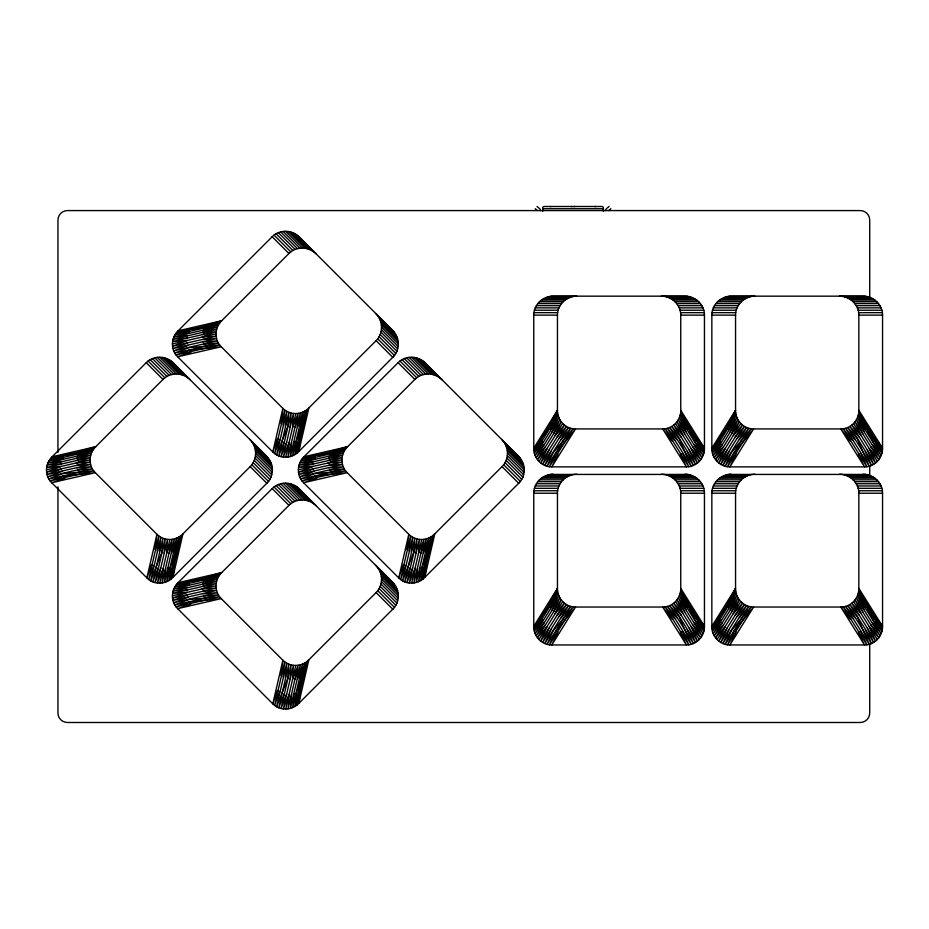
<?xml version="1.0" encoding="UTF-8"?>
<svg xmlns="http://www.w3.org/2000/svg" width="929" height="929" viewBox="0 0 929 929"><rect width="100%" height="100%" fill="white"/><g stroke="black" fill="none" stroke-linecap="round" stroke-linejoin="round"><path stroke-width="1.39" d="M553.161 474.266C542.954 474.022 533.56 482.917 533.757 493.229L533.757 626.285C533.42 636.086 541.851 645.237 551.814 644.958L686.403 644.958C696.355 645.237 704.786 636.086 704.449 626.285L704.449 493.229C704.646 482.917 695.252 474.022 685.045 474.266M533.757 315.128L533.757 448.184C533.42 457.997 541.851 467.148 551.814 466.869L686.403 466.869C696.355 467.148 704.786 457.997 704.449 448.184L704.449 315.128C704.646 304.828 695.252 295.933 685.045 296.165L553.161 296.165C542.954 295.933 533.56 304.828 533.757 315.128L557.458 315.128C557.272 304.828 566.667 295.933 576.874 296.165M542.699 211.324L542.699 210.302M576.874 474.266C566.667 474.022 557.272 482.917 557.458 493.229L557.458 588.347C557.121 598.16 565.564 607.311 575.515 607.032L662.691 607.032C672.642 607.311 681.085 598.16 680.748 588.347L680.748 493.229C680.934 482.917 671.539 474.022 661.332 474.266M557.458 315.128L557.458 410.246C557.121 420.059 565.564 429.21 575.515 428.931L662.691 428.931C672.642 429.21 681.085 420.059 680.748 410.246L680.748 315.128C680.934 304.828 671.539 295.933 661.332 296.165M731.262 474.266C721.055 474.022 711.66 482.917 711.846 493.229L711.846 626.285C711.509 636.086 719.952 645.237 729.904 644.958L864.493 644.958C874.456 645.237 882.887 636.086 882.55 626.285L882.55 493.229C882.747 482.917 873.341 474.022 863.146 474.266M711.846 315.128L711.846 448.184C711.509 457.997 719.952 467.148 729.904 466.869L864.493 466.869C874.456 467.148 882.887 457.997 882.55 448.184L882.55 315.128C882.747 304.828 873.341 295.933 863.146 296.165L731.262 296.165C721.055 295.933 711.66 304.828 711.846 315.128L735.559 315.128C735.362 304.828 744.768 295.933 754.963 296.165M754.963 474.266C744.768 474.022 735.362 482.917 735.559 493.229L735.559 588.347C735.222 598.16 743.653 607.311 753.616 607.032L840.791 607.032C850.743 607.311 859.174 598.16 858.837 588.347L858.837 493.229C859.035 482.917 849.64 474.022 839.433 474.266M735.559 315.128L735.559 410.246C735.222 420.059 743.653 429.21 753.616 428.931L840.791 428.931C850.743 429.21 859.174 420.059 858.837 410.246L858.837 315.128C859.035 304.828 849.64 295.933 839.433 296.165M190.143 379.752C183.094 372.366 170.158 372.006 163.005 379.438L95.745 446.698C88.569 453.387 88.058 465.824 95.304 472.675L156.943 534.314C163.783 541.549 176.22 541.038 182.92 533.873L250.18 466.613C257.6 459.46 257.252 446.524 249.866 439.475M272.267 472.373C272.963 466.497 270.803 460.424 266.635 456.232L173.375 362.984C166.326 355.598 153.39 355.25 146.236 362.67L52.152 456.754C44.987 463.455 44.476 475.892 51.71 482.732L146.887 577.896C153.726 585.142 166.163 584.631 172.864 577.455L268.574 481.501L271.024 477.192L272.267 472.373L255.51 455.605M316.069 253.814C309.02 246.429 296.084 246.08 288.942 253.501L221.683 320.76C214.506 327.461 213.995 339.898 221.23 346.738L282.88 408.377C289.72 415.611 302.157 415.112 308.846 407.936L376.106 340.676C383.538 333.523 383.178 320.586 375.792 313.537M316.069 505.678C309.02 498.304 296.084 497.944 288.942 505.364L221.683 572.624C214.506 579.324 213.995 591.761 221.23 598.601L282.88 660.24C289.72 667.486 302.157 666.976 308.846 659.799L376.106 592.539C383.538 585.386 383.178 572.461 375.792 565.401M398.204 346.436C398.901 340.56 396.741 334.486 392.561 330.306L299.312 237.046C292.263 229.672 279.327 229.312 272.174 236.732L178.089 330.817C170.913 337.517 170.413 349.954 177.648 356.794L272.812 451.97C279.664 459.205 292.101 458.694 298.79 451.517L394.511 355.575L396.962 351.267L398.204 346.436L381.436 329.679M398.204 598.311C398.901 592.423 396.741 586.35 392.561 582.169L299.312 488.921C292.263 481.536 279.327 481.176 272.174 488.608L178.089 582.692C170.913 589.381 170.413 601.818 177.648 608.658L272.812 703.834C279.664 711.068 292.101 710.557 298.79 703.392L394.511 607.438L396.962 603.13L398.204 598.311L381.436 581.542M442.007 379.752C434.958 372.366 422.021 372.006 414.868 379.438L347.609 446.698C340.432 453.387 339.933 465.824 347.167 472.675L408.806 534.314C415.646 541.549 428.083 541.038 434.784 533.873L502.043 466.613C509.464 459.46 509.115 446.524 501.73 439.475M524.142 472.373C524.839 466.497 522.667 460.424 518.498 456.232L425.238 362.984C418.189 355.598 405.253 355.25 398.111 362.67L304.027 456.754C296.85 463.455 296.339 475.892 303.586 482.732L398.75 577.896C405.59 585.142 418.027 584.631 424.727 577.455L520.437 481.501L522.899 477.192L524.142 472.373L507.373 455.605M164.189 553.138L165.13 539.017L155.073 582.611L160.74 568.095L167.464 539.459L166.663 553.336L172.213 539.377L162.157 582.959L163.214 568.281L157.407 583.04L160.74 568.095M290.127 427.212L291.067 413.091L281.011 456.673L286.678 442.158L293.401 413.521L292.6 427.398L298.151 413.44L288.095 457.033L289.14 442.355L283.333 457.114L286.678 442.158M290.127 679.076L291.067 664.955L281.011 708.537L286.678 694.021L293.401 665.385L292.6 679.262L298.151 665.303L288.095 708.897L289.14 694.218L283.333 708.978L286.678 694.021M416.064 553.138L417.005 539.017L406.937 582.611L412.604 568.095L419.327 539.459L418.526 553.336L424.077 539.377L414.02 582.959L415.077 568.281L409.271 583.04L412.604 568.095M165.676 568.176L164.503 582.448L174.559 538.855L169.124 553.219M291.613 442.239L290.44 456.511L300.497 412.929L295.062 427.294M291.613 694.114L290.44 708.386L300.497 664.792L295.062 679.157M417.539 568.176L416.366 582.448L426.423 538.855L420.988 553.219M159.405 551.872L160.74 537.229L150.684 580.811L161.762 552.65L162.877 538.274L152.82 581.856L158.313 567.596M285.342 425.935L286.678 411.292L276.621 454.885L287.7 426.713L288.814 412.337L278.758 455.93L284.239 441.67M285.342 677.798L286.678 663.167L276.621 706.748L287.7 678.588L288.814 664.212L278.758 707.793L284.239 693.533M411.28 551.872L412.615 537.229L402.547 580.811L413.626 552.65L414.752 538.274L404.684 581.856L410.177 567.596M168.091 567.77L166.779 581.624L176.835 538.042L171.54 552.813M294.028 441.832L292.716 455.686L302.773 412.104L297.477 426.887M294.028 693.696L292.716 707.561L302.773 663.968L297.477 678.751M419.954 567.77L418.654 581.624L428.71 538.042L423.403 552.813M157.175 550.816L158.754 535.905L148.698 579.487L153.726 565.761L151.648 564.449L146.887 577.896L156.943 534.314L155.097 549.492M283.113 424.878L284.692 409.968L274.624 453.549L279.652 439.835L277.585 438.511L272.812 451.97L282.88 408.377L281.034 423.566M283.113 676.742L284.692 661.831L274.624 705.425L279.652 691.699L277.585 690.386L272.812 703.834L282.88 660.24L281.034 675.429M409.039 550.816L410.618 535.905L400.562 579.487L405.59 565.761L403.511 564.449L398.75 577.896L408.806 534.314L406.96 549.492M174.652 564.844L172.864 577.455L182.92 533.873L172.62 566.086L168.962 580.509L170.425 567.062L181.05 535.522L170.994 579.104L172.62 566.086L179.018 536.916L173.874 552.116M300.59 438.906L298.79 451.517L308.846 407.936L298.557 440.149L294.888 454.571L296.351 441.136L306.988 409.584L296.932 453.178L298.557 440.149L304.944 410.99L299.8 426.179M300.59 690.77L298.79 703.392L308.846 659.799L298.557 692.012L294.888 706.435L296.351 692.999L306.988 661.46L296.932 705.041L298.557 692.012L304.944 662.853L299.8 678.054M426.516 564.844L424.727 577.455L434.784 533.873L424.483 566.086L420.825 580.509L422.289 567.062L432.914 535.522L422.858 579.104L424.483 566.086L430.882 536.916L425.737 552.116M159.776 583.168L169.833 539.575M285.714 457.231L295.77 413.649M285.714 709.094L295.77 665.512M411.64 583.168L421.708 539.575M548.946 450.135L542.687 464.407L566.4 426.469L557.075 437.118L540.736 463.06L547.065 448.521L537.426 459.646L561.139 421.72L555.194 435.515L564.437 425.134L557.075 437.118M548.946 628.225L542.687 642.496L566.4 604.57L557.075 615.219L540.736 641.161L547.065 626.622L537.426 637.747L561.139 599.809L555.194 613.604L564.437 603.223L557.075 615.219M727.035 450.135L720.788 464.407L744.489 426.469L735.176 437.118L718.825 463.06L725.154 448.521L715.527 459.646L739.229 421.72L733.295 435.515L742.538 425.134L735.176 437.118M727.035 628.225L720.788 642.496L744.489 604.57L735.176 615.219L718.825 641.161L725.154 626.622L715.527 637.747L739.229 599.809L733.295 613.604L742.538 603.223L735.176 615.219M551.013 451.506L544.812 465.464L568.513 427.537L559.142 438.488M551.013 629.595L544.812 643.565L568.513 605.627L559.142 616.589M729.102 451.506L722.901 465.464L746.614 427.537L737.243 438.488M729.102 629.595L722.901 643.565L746.614 605.627L737.243 616.589M553.533 433.692L559.839 419.687L536.138 457.625L545.393 446.698M553.533 611.793L559.839 597.788L536.138 635.715L545.393 624.799M731.622 433.692L737.94 419.687L714.227 457.625L723.494 446.698M731.622 611.793L737.94 597.788L714.227 635.715L723.494 624.799M552.105 431.695L558.817 417.493L535.104 455.431L543.976 444.701M552.105 609.784L558.817 595.594L535.104 633.52L543.976 622.802M730.206 431.695L736.906 417.493L713.205 455.431L722.077 444.701M730.206 609.784L736.906 595.594L713.205 633.52L722.077 622.802M557.957 453.991L551.814 466.869L575.515 428.931L555.554 453.445L547.053 466.242L553.231 452.62L573.112 428.78L549.411 466.706L555.554 453.445L570.766 428.304L561.36 439.603M557.957 632.08L551.814 644.958L575.515 607.032L555.554 631.546L547.053 644.331L553.231 630.71L573.112 606.869L549.411 644.807L555.554 631.546L570.766 606.405L561.36 617.704M736.047 453.991L729.904 466.869L753.616 428.931L733.655 453.445L725.154 466.242L731.32 452.62L751.213 428.78L727.5 466.706L733.655 453.445L748.867 428.304L739.449 439.603M736.047 632.08L729.904 644.958L753.616 607.032L733.655 631.546L725.154 644.331L731.32 630.71L751.213 606.869L727.5 644.807L733.655 631.546L748.867 606.405L739.449 617.704M550.955 429.546L558.062 415.17L534.361 453.097L542.826 442.564L541.967 440.311L533.908 450.67L557.609 412.743L550.096 427.305L533.757 448.184L557.458 410.246L549.538 424.983M550.955 607.647L558.062 593.259L534.361 631.197L542.826 620.665L541.967 618.412L533.908 628.77L557.609 590.832L550.096 605.394L533.757 626.285L557.458 588.347L549.538 603.084M729.056 429.546L736.163 415.17L712.45 453.097L720.927 442.564L720.056 440.311L711.997 450.67L735.71 412.743L728.197 427.305L711.846 448.184L735.559 410.246L727.639 424.983M729.056 607.647L736.163 593.259L712.45 631.197L720.927 620.665L720.056 618.412L711.997 628.77L735.71 590.832L728.197 605.394L711.846 626.285L735.559 588.347L727.639 603.084M538.971 461.469L562.672 423.543M538.971 639.57L562.672 601.632M717.06 461.469L740.773 423.543M717.06 639.57L740.773 601.632M609.076 206.505L606.765 208.421A2.415 2.415 0 0 0 605.766 210.581M608.611 210.581L610.887 208.7M187.449 342.94L172.933 348.607L216.527 338.551L202.406 339.491L172.504 346.273L187.263 340.467L172.585 341.524L216.167 331.467L202.208 337.018L216.085 336.217L202.406 339.491M61.523 468.866L47.007 474.533L90.589 464.477L76.468 465.417L46.566 472.211L61.326 466.404L46.647 467.461L90.241 457.393L76.283 462.956L90.159 462.154L76.468 465.417M313.387 468.866L298.871 474.533L342.453 464.477L328.343 465.417L298.43 472.211L313.189 466.404L298.511 467.461L342.104 457.393L328.146 462.956L342.023 462.154L328.343 465.417M187.449 594.804L172.933 600.471L216.527 590.414L202.406 591.355L172.504 598.137L187.263 592.33L172.585 593.387L216.167 583.331L202.208 588.881L216.085 588.08L202.406 591.355M187.948 345.367L173.688 350.86L217.27 340.804L202.894 341.918M62.011 471.305L47.751 476.786L91.344 466.73L76.968 467.856M313.874 471.305L299.614 476.786L343.207 466.73L328.831 467.856M187.948 597.231L173.688 602.724L217.27 592.667L202.894 593.782M202.325 334.556L216.689 329.121L173.096 339.178L187.368 338.005M76.387 460.482L90.752 455.047L47.17 465.104L61.442 463.943M328.251 460.482L342.615 455.047L299.033 465.104L313.305 463.943M202.325 586.42L216.689 580.985L173.096 591.041L187.368 589.869M202.731 332.141L217.514 326.834L173.92 336.902L187.774 335.59M76.793 458.067L91.576 452.771L47.994 462.828L61.848 461.516M328.657 458.067L343.44 452.771L299.858 462.828L313.712 461.516M202.731 584.004L217.514 578.709L173.92 588.765L187.774 587.453M191.095 352.033L177.648 356.794L221.23 346.738L189.783 349.954L174.733 352.997L188.726 347.725L219.65 344.926L176.057 354.983L189.783 349.954L218.315 342.94L203.672 344.276M65.169 477.97L51.71 482.732L95.304 472.675L63.846 475.892L48.796 478.923L62.789 473.651L93.713 470.864L50.131 480.92L63.846 475.892L92.389 468.866L77.746 470.202M317.033 477.97L303.586 482.732L347.167 472.675L315.721 475.892L300.659 478.923L314.664 473.651L345.576 470.864L301.995 480.92L315.721 475.892L344.253 468.866L329.609 470.202M191.095 603.896L177.648 608.658L221.23 598.601L189.783 601.818L174.733 604.86L188.726 599.588L219.65 596.79L176.057 606.846L189.783 601.818L218.315 594.804L203.672 596.139M203.428 329.807L218.629 324.662L175.047 334.719L188.482 333.256L189.458 331.061L176.44 332.687L220.022 322.63L204.415 327.612L178.089 330.817L221.683 320.76L205.657 325.58M77.502 455.744L92.691 450.6L49.109 460.656L62.545 459.193L63.532 456.998L50.503 458.624L94.096 448.556L78.477 453.538L52.152 456.754L95.745 446.698L79.72 451.506M329.365 455.744L344.566 450.6L300.973 460.656L314.408 459.193L315.395 456.998L302.366 458.624L345.96 448.556L330.341 453.538L304.027 456.754L347.609 446.698L331.595 451.506M203.428 581.67L218.629 576.526L175.047 586.594L188.482 585.131L189.458 582.924L176.44 584.55L220.022 574.494L204.415 579.475L178.089 582.692L221.683 572.624L205.657 577.443M172.388 343.904L215.969 333.848M46.45 469.83L90.032 459.774M298.314 469.83L341.907 459.774M172.388 595.768L215.969 585.711M550.63 296.328L574.343 296.328M663.875 296.328L687.576 296.328M728.731 296.328L752.432 296.328M841.964 296.328L865.677 296.328M548.145 296.815L571.846 296.815M666.36 296.815L690.073 296.815M726.234 296.815L749.947 296.815M844.461 296.815L868.162 296.815M545.741 297.605L569.442 297.605M668.764 297.605L692.477 297.605M723.83 297.605L747.543 297.605M846.865 297.605L870.566 297.605M543.465 298.708L567.166 298.708M671.04 298.708L694.753 298.708M721.554 298.708L745.267 298.708M849.141 298.708L872.842 298.708M541.352 300.09L565.053 300.09M673.153 300.09L696.855 300.09M719.441 300.09L743.154 300.09M851.243 300.09L874.955 300.09M539.435 301.716L563.148 301.716M675.058 301.716L698.771 301.716M717.536 301.716L741.249 301.716M853.159 301.716L876.86 301.716M537.763 303.586L561.476 303.586M676.73 303.586L700.443 303.586M715.864 303.586L739.565 303.586M854.831 303.586L878.544 303.586M536.358 305.653L560.059 305.653M678.147 305.653L701.848 305.653M714.447 305.653L738.16 305.653M856.236 305.653L879.949 305.653M535.232 307.871L558.944 307.871M679.273 307.871L702.974 307.871M713.333 307.871L737.034 307.871M857.362 307.871L881.075 307.871M534.419 310.228L558.12 310.228M680.086 310.228L703.787 310.228M712.508 310.228L736.221 310.228M858.175 310.228L881.888 310.228M533.92 312.655L557.632 312.655M680.585 312.655L704.287 312.655M712.02 312.655L735.722 312.655M858.675 312.655L882.387 312.655M680.748 315.128L704.449 315.128M858.837 315.128L882.55 315.128M550.63 474.429L687.576 474.429M728.731 474.429L865.677 474.429M548.145 474.905L571.846 474.905M666.36 474.905L690.073 474.905M726.234 474.905L749.947 474.905M844.461 474.905L868.162 474.905M545.741 475.706L569.442 475.706M668.764 475.706L692.477 475.706M723.83 475.706L747.543 475.706M846.865 475.706L870.566 475.706M543.465 476.798L567.166 476.798M671.04 476.798L694.753 476.798M721.554 476.798L745.267 476.798M849.141 476.798L872.842 476.798M541.352 478.18L565.053 478.18M673.153 478.18L696.855 478.18M719.441 478.18L743.154 478.18M851.243 478.18L874.955 478.18M539.435 479.817L563.148 479.817M675.058 479.817L698.771 479.817M717.536 479.817L741.249 479.817M853.159 479.817L876.86 479.817M537.763 481.686L561.476 481.686M676.73 481.686L700.443 481.686M715.864 481.686L739.565 481.686M854.831 481.686L878.544 481.686M536.358 483.742L560.059 483.742M678.147 483.742L701.848 483.742M714.447 483.742L738.16 483.742M856.236 483.742L879.949 483.742M535.232 485.972L558.944 485.972M679.273 485.972L702.974 485.972M713.333 485.972L737.034 485.972M857.362 485.972L881.075 485.972M534.419 488.317L558.12 488.317M680.086 488.317L703.787 488.317M712.508 488.317L736.221 488.317M858.175 488.317L881.888 488.317M533.92 490.756L557.632 490.756M680.585 490.756L704.287 490.756M712.02 490.756L735.722 490.756M858.675 490.756L882.387 490.756M533.757 493.229L557.458 493.229M680.748 493.229L704.449 493.229M711.846 493.229L735.559 493.229M858.837 493.229L882.55 493.229M537.032 206.505L539.343 208.421A2.415 2.415 0 0 1 540.33 210.581M535.209 208.7L537.485 210.581M297.408 235.374L314.165 252.142M377.476 315.442L394.244 332.21M423.334 361.311L440.102 378.068M503.402 441.38L520.17 458.148M295.294 233.957L312.063 250.725M378.893 317.544L395.661 334.312M421.232 359.895L438 376.651M504.83 443.481L521.587 460.25M293.03 232.819L309.798 249.587M380.031 319.808L396.788 336.577M418.967 358.757L435.736 375.513M505.957 445.746L522.725 462.514M290.649 231.983L307.418 248.751M380.867 322.2L397.624 338.969M416.587 357.92L433.344 374.677M506.793 448.138L523.561 464.895M288.187 231.472L304.944 248.229M381.378 324.662L398.146 341.431M414.113 357.398L430.882 374.166M507.315 450.6L524.084 467.368M285.679 231.275L302.436 248.043M381.575 327.171L398.344 343.939M411.605 357.212L428.374 373.969M507.513 453.108L524.27 469.865M283.171 231.414L299.939 248.171M409.108 357.34L425.865 374.108M280.721 231.867L297.477 248.635M380.983 332.129L397.74 348.898M406.647 357.804L423.415 374.573M506.909 458.067L523.677 474.824M278.352 232.645L295.108 249.413M380.193 334.498L396.962 351.267M404.278 358.582L421.046 375.351M506.131 460.436L522.899 477.192M276.11 233.736L292.879 250.493M379.113 336.739L395.882 353.496M402.048 359.662L418.805 376.431M505.051 462.665L521.808 479.434M274.043 235.107L290.8 251.864M377.743 338.806L394.511 355.575M399.969 361.033L416.738 377.801M503.681 464.744L520.437 481.501M272.174 236.732L288.942 253.501M376.106 340.676L392.874 357.444M398.111 362.67L414.868 379.438M502.043 466.613L518.812 483.37M171.47 361.311L188.239 378.068M251.538 441.38L268.307 458.148M297.408 487.237L314.165 504.006M377.476 567.317L394.244 584.074M169.368 359.895L186.125 376.651M252.955 443.481L269.724 460.25M295.294 485.821L312.063 502.589M378.893 569.419L395.661 586.176M167.104 358.757L183.872 375.513M254.093 445.746L270.862 462.514M293.03 484.683L309.798 501.451M380.031 571.683L396.788 588.44M164.712 357.92L181.48 374.677M254.929 448.138L271.698 464.895M290.649 483.846L307.418 500.615M380.867 574.064L397.624 590.832M162.25 357.398L179.018 374.166M255.452 450.6L272.209 467.368M288.187 483.335L304.944 500.092M381.378 576.537L398.146 593.294M159.742 357.212L176.51 373.969M255.638 453.108L272.406 469.865M285.679 483.138L302.436 499.907M381.575 579.034L398.344 595.803M157.245 357.34L174.002 374.108M283.171 483.277L299.939 500.034M154.783 357.804L171.551 374.573M255.045 458.067L271.814 474.824M280.721 483.742L297.477 500.499M380.983 583.993L397.74 600.761M152.414 358.582L169.183 375.351M254.267 460.436L271.024 477.192M278.352 484.52L295.108 501.277M380.193 586.362L396.962 603.13M150.173 359.662L166.941 376.431M253.176 462.665L269.944 479.434M276.11 485.6L292.879 502.368M379.113 588.603L395.882 605.371M148.106 361.033L164.874 377.801M251.805 464.744L268.574 481.501M274.043 486.97L290.8 503.739M377.743 590.67L394.511 607.438M146.236 362.67L163.005 379.438M250.18 466.613L266.937 483.37M272.174 488.608L288.942 505.364M376.106 592.539L392.874 609.308M859.232 437.118L849.907 426.469L873.62 464.407L867.361 450.135L851.87 425.134L861.113 435.515L855.168 421.72L878.88 459.646L869.242 448.521L875.571 463.06L867.361 450.135M859.232 615.219L849.907 604.57L873.62 642.496L867.361 628.225L851.87 603.223L861.113 613.604L855.168 599.809L878.88 637.747L869.242 626.622L875.571 641.161L867.361 628.225M681.131 437.118L671.818 426.469L695.519 464.407L689.26 450.135L673.769 425.134L683.012 435.515L677.067 421.72L700.78 459.646L691.153 448.521L697.482 463.06L689.26 450.135M681.131 615.219L671.818 604.57L695.519 642.496L689.26 628.225L673.769 603.223L683.012 613.604L677.067 599.809L700.78 637.747L691.153 626.622L697.482 641.161L689.26 628.225M870.903 446.698L880.169 457.625L856.468 419.687L862.774 433.692M870.903 624.799L880.169 635.715L856.468 597.788L862.774 611.793M692.813 446.698L702.08 457.625L678.367 419.687L684.685 433.692M692.813 624.799L702.08 635.715L678.367 597.788L684.685 611.793M854.947 439.603L845.541 428.304L869.242 466.242L857.165 438.488L847.794 427.537L871.495 465.464L865.294 451.506M854.947 617.704L845.541 606.405L869.242 644.331L857.165 616.589L847.794 605.627L871.495 643.565L865.294 629.595M676.846 439.603L667.44 428.304L691.153 466.242L679.064 438.488L669.693 427.537L693.406 465.464L687.193 451.506M676.846 617.704L667.44 606.405L691.153 644.331L679.064 616.589L669.693 605.627L693.406 643.565L687.193 629.595M872.331 444.701L881.203 455.431L857.49 417.493L864.191 431.695M872.331 622.802L881.203 633.52L857.49 595.594L864.191 609.784M694.23 444.701L703.102 455.431L679.401 417.493L686.101 431.695M694.23 622.802L703.102 633.52L679.401 595.594L686.101 609.784M852.625 440.439L843.195 428.78L866.896 466.706L860.753 453.445L858.35 453.991L864.493 466.869L840.791 428.931L850.221 440.973M852.625 618.528L843.195 606.869L866.896 644.807L860.753 631.546L858.35 632.08L864.493 644.958L840.791 607.032L850.221 619.074M674.524 440.439L665.094 428.78L688.807 466.706L682.652 453.445L680.26 453.991L686.403 466.869L662.691 428.931L672.12 440.973M674.524 618.528L665.094 606.869L688.807 644.807L682.652 631.546L680.26 632.08L686.403 644.958L662.691 607.032L672.12 619.074M874.897 438L882.55 448.184L858.837 410.246L874.34 440.311L881.946 453.097L873.481 442.564L858.686 412.743L882.399 450.67L874.34 440.311L858.233 415.17L865.352 429.546M874.897 616.09L882.55 626.285L858.837 588.347L874.34 618.412L881.946 631.197L873.481 620.665L858.686 590.832L882.399 628.77L874.34 618.412L858.233 593.259L865.352 607.647M696.796 438L704.449 448.184L680.748 410.246L696.239 440.311L703.845 453.097L695.38 442.564L680.597 412.743L704.298 450.67L696.239 440.311L680.144 415.17L687.251 429.546M696.796 616.09L704.449 626.285L680.748 588.347L696.239 618.412L703.845 631.197L695.38 620.665L680.597 590.832L704.298 628.77L696.239 618.412L680.144 593.259L687.251 607.647M853.623 423.543L877.336 461.469M853.623 601.632L877.336 639.57M675.534 423.543L699.235 461.469M675.534 601.632L699.235 639.57M869.718 298.36L869.718 220.068A9.487 9.487 0 0 0 860.231 210.581L67.434 210.581A9.487 9.487 0 0 0 57.946 220.068L57.946 452.365M869.718 466.474L869.718 476.693M869.718 643.414L869.718 713.007A9.487 9.487 0 0 1 860.231 722.495L67.434 722.495A9.487 9.487 0 0 1 57.946 713.007L57.946 486.831M603.397 211.324L603.397 207.69A1.893 1.184 0 0 0 601.504 206.505L544.603 206.505A1.893 1.184 0 0 0 542.699 207.69L542.699 210.581M542.699 209.919A1.893 1.184 0 0 1 544.603 208.735L601.504 208.735A1.893 1.184 0 0 1 603.397 209.919M571.149 206.505A1.893 1.184 0 0 1 572.101 206.668M594.862 206.505A1.893 1.184 0 0 1 595.814 206.668M573.994 206.668A1.893 1.184 0 0 1 574.946 206.505M550.293 206.668A1.893 1.184 0 0 1 551.234 206.505"/></g></svg>
